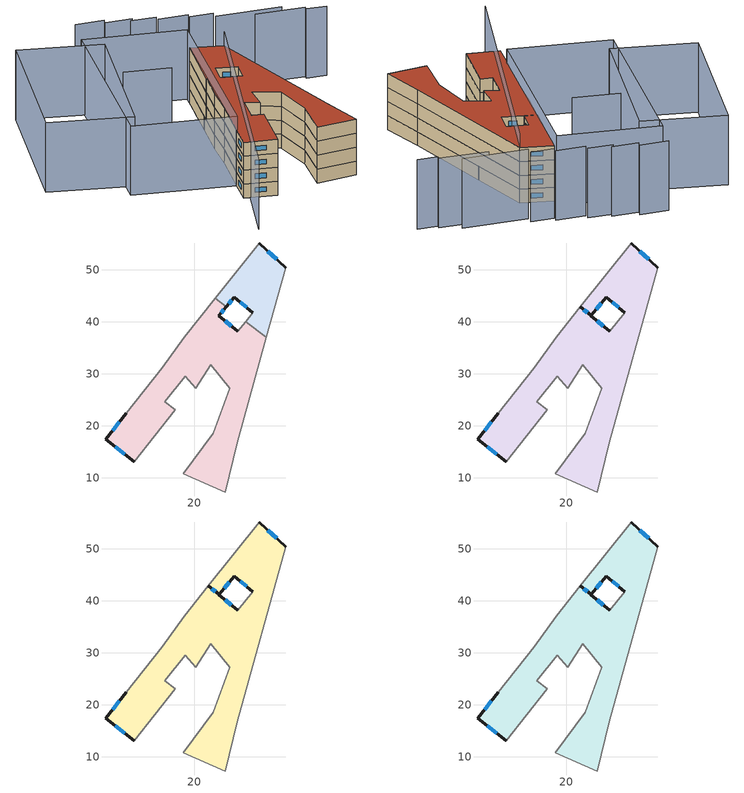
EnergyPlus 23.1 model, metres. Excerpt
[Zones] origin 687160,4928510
bf22c6d09965dc0b_F0_dwelling_0
 floor ground (EU_floor_Construction): 37.55,50.43 33.86,36.99 29.86,40.04 31.27,41.77 27.69,44.73 26.16,42.87 24.02,44.51 32.49,55.14 z0
 wall outside (EU_wall_Construction): 26.16,42.87 27.69,44.73 31.27,41.77 / 37.55,50.43 32.49,55.14 z0:3
 wall to bf22c6d09965dc0b_F0_dwelling_1 (EU_wall_Construction): 24.02,44.51 26.16,42.87 z0:3
 wall adiabatic (EU_wall_Construction): 32.49,55.14 24.02,44.51 / 31.27,41.77 29.86,40.04 33.86,36.99 37.55,50.43 z0:3
 window (EU_Window_Construction): 28.88,43.74 30.08,42.75 / 26.67,43.49 27.18,44.11 / 35.86,52 34.18,53.57 z1:2
bf22c6d09965dc0b_F0_dwelling_1
 floor ground (EU_floor_Construction): 29.86,40.04 33.86,36.99 28.31,16.79 25.93,7.29 17.93,10.83 23.69,18.6 26.79,27.18 23.2,31.76 20.3,27.25 18.23,29.58 14.33,24.66 16.35,23.06 8.47,13.1 3.04,17.4 6.94,22.47 13.88,31.16 18.04,37.02 24.02,44.51 26.16,42.87 24.74,41.16 28.33,38.19 z0
 wall outside (EU_wall_Construction): 6.94,22.47 3.04,17.4 8.47,13.1 / 28.33,38.19 24.74,41.16 26.16,42.87 z0:3
 wall adiabatic (EU_wall_Construction): 8.47,13.1 16.35,23.06 14.33,24.66 18.23,29.58 20.3,27.25 23.2,31.76 26.79,27.18 23.69,18.6 17.93,10.83 25.93,7.29 28.31,16.79 33.86,36.99 29.86,40.04 28.33,38.19 / 24.02,44.51 18.04,37.02 13.88,31.16 6.94,22.47 z0:3
 window (EU_Window_Construction): 4.85,15.96 6.66,14.53 / 5.64,20.78 4.34,19.09 / 25.21,41.73 25.69,42.3 / 27.13,39.18 25.94,40.17 z1:2
 roof outside (EU_roof_Construction): 24.81,41.23 22.73,42.89 22.7,42.85 24.77,41.2 24.74,41.16 26.16,42.87 z3
bf22c6d09965dc0b_F1_dwelling_0
 floor to bf22c6d09965dc0b_F0_dwelling_0 (EU_floor_Construction): 37.55,50.43 33.86,36.99 29.86,40.04 31.27,41.77 27.69,44.73 26.16,42.87 24.02,44.51 32.49,55.14 z3
 floor to bf22c6d09965dc0b_F0_dwelling_1 (EU_floor_Construction): 29.86,40.04 33.86,36.99 28.31,16.79 25.93,7.29 17.93,10.83 23.69,18.6 26.79,27.18 23.2,31.76 20.3,27.25 18.23,29.58 14.33,24.66 16.35,23.06 8.47,13.1 3.04,17.4 6.94,22.47 13.88,31.16 18.04,37.02 22.7,42.85 24.77,41.2 24.74,41.16 28.33,38.19 z3; 26.16,42.87 24.81,41.23 22.73,42.89 24.02,44.51 z3
 wall outside (EU_wall_Construction): 6.94,22.47 3.04,17.4 8.47,13.1 / 28.33,38.19 24.74,41.16 24.77,41.2 22.69,42.85 / 24.81,41.23 27.69,44.73 31.27,41.77 / 24.81,41.23 22.73,42.89 / 37.55,50.43 32.49,55.14 z3:6
 wall adiabatic (EU_wall_Construction): 8.47,13.1 16.35,23.06 14.33,24.66 18.23,29.58 20.3,27.25 23.2,31.76 26.79,27.18 23.69,18.6 17.93,10.83 25.93,7.29 28.31,16.79 37.55,50.43 / 22.69,42.85 18.04,37.02 13.88,31.16 6.94,22.47 / 31.27,41.77 28.33,38.19 / 32.49,55.14 22.73,42.89 z3:6
 window (EU_Window_Construction): 4.85,15.96 6.66,14.53 / 5.64,20.78 4.34,19.09 / 24.08,41.75 23.39,42.3 / 27.13,39.18 25.94,40.17 / 28.88,43.74 30.08,42.75 / 25.77,42.4 26.73,43.56 / 24.11,41.79 23.42,42.34 / 35.86,52 34.18,53.57 z4:5
bf22c6d09965dc0b_F2_dwelling_0
 floor to bf22c6d09965dc0b_F1_dwelling_0 (EU_floor_Construction): 37.55,50.43 28.31,16.79 25.93,7.29 17.93,10.83 23.69,18.6 26.79,27.18 23.2,31.76 20.3,27.25 18.23,29.58 14.33,24.66 16.35,23.06 8.47,13.1 3.04,17.4 6.94,22.47 13.88,31.16 18.04,37.02 22.69,42.85 24.77,41.2 24.74,41.16 28.33,38.19 31.27,41.77 27.69,44.73 24.81,41.23 22.73,42.89 32.49,55.14 z6
 wall outside (EU_wall_Construction): 6.94,22.47 3.04,17.4 8.47,13.1 / 28.33,38.19 24.74,41.16 24.77,41.2 22.69,42.85 / 24.81,41.23 27.69,44.73 31.27,41.77 / 24.81,41.23 22.73,42.89 / 37.55,50.43 32.49,55.14 z6:9
 wall adiabatic (EU_wall_Construction): 8.47,13.1 16.35,23.06 14.33,24.66 18.23,29.58 20.3,27.25 23.2,31.76 26.79,27.18 23.69,18.6 17.93,10.83 25.93,7.29 28.31,16.79 37.55,50.43 / 22.69,42.85 18.04,37.02 13.88,31.16 6.94,22.47 / 31.27,41.77 28.33,38.19 / 32.49,55.14 22.73,42.89 z6:9
 window (EU_Window_Construction): 4.85,15.96 6.66,14.53 / 5.64,20.78 4.34,19.09 / 24.08,41.75 23.39,42.3 / 27.13,39.18 25.94,40.17 / 28.88,43.74 30.08,42.75 / 25.77,42.4 26.73,43.56 / 24.11,41.79 23.42,42.34 / 35.86,52 34.18,53.57 z7:8
bf22c6d09965dc0b_F3_dwelling_0
 floor to bf22c6d09965dc0b_F2_dwelling_0 (EU_floor_Construction): 37.55,50.43 28.31,16.79 25.93,7.29 17.93,10.83 23.69,18.6 26.79,27.18 23.2,31.76 20.3,27.25 18.23,29.58 14.33,24.66 16.35,23.06 8.47,13.1 3.04,17.4 6.94,22.47 13.88,31.16 18.04,37.02 22.69,42.85 24.77,41.2 24.74,41.16 28.33,38.19 31.27,41.77 27.69,44.73 24.81,41.23 22.73,42.89 32.49,55.14 z9
 wall outside (EU_wall_Construction): 6.94,22.47 3.04,17.4 8.47,13.1 / 28.33,38.19 24.74,41.16 24.77,41.2 22.69,42.85 / 24.81,41.23 27.69,44.73 31.27,41.77 / 24.81,41.23 22.73,42.89 / 37.55,50.43 32.49,55.14 z9:12
 wall adiabatic (EU_wall_Construction): 8.47,13.1 16.35,23.06 14.33,24.66 18.23,29.58 20.3,27.25 23.2,31.76 26.79,27.18 23.69,18.6 17.93,10.83 25.93,7.29 28.31,16.79 37.55,50.43 / 22.69,42.85 18.04,37.02 13.88,31.16 6.94,22.47 / 31.27,41.77 28.33,38.19 / 32.49,55.14 22.73,42.89 z9:12
 window (EU_Window_Construction): 4.85,15.96 6.66,14.53 / 5.64,20.78 4.34,19.09 / 24.08,41.75 23.39,42.3 / 27.13,39.18 25.94,40.17 / 28.88,43.74 30.08,42.75 / 25.77,42.4 26.73,43.56 / 24.11,41.79 23.42,42.34 / 35.86,52 34.18,53.57 z10:11
 roof outside (EU_roof_Construction): 25.93,7.29 28.31,16.79 37.55,50.43 32.49,55.14 22.73,42.89 24.81,41.23 27.69,44.73 31.27,41.77 28.33,38.19 24.74,41.16 24.77,41.2 22.69,42.85 18.04,37.02 13.88,31.16 6.94,22.47 3.04,17.4 8.47,13.1 16.35,23.06 14.33,24.66 18.23,29.58 20.3,27.25 23.2,31.76 26.79,27.18 23.69,18.6 17.93,10.83 z12
shading: 9.56,53.38 17.25,47.33 / 60.13,42.66 56.47,44.92 / -6.81,5.48 37.55,50.43 / 56.87,45.57 48.13,51.16 / 54.25,49.36 42.32,56.45 / 43.13,57.82 38.95,60.3 / 39.44,61.12 33.97,64.38 / 34.62,65.41 30.08,68.12 / 31.04,68.62 26.14,71.48 / 26.88,72.35 21.65,75.44 / 33.66,56.64 7,22.3 / 7,22.3 -10.04,35.52 / -10.04,35.52 16.62,69.86 / 16.62,69.86 33.66,56.64 / -19.48,49.5 4.41,76.64 / 4.41,76.64 17.8,64.85 / 17.8,64.85 -6.08,37.71 / -6.08,37.71 -19.48,49.5 z0:15
[Building]
EU S2 Campaign: North Axis=0; Terrain=City; Solar Distribution=FullExterior
[Site:Location]
Bologna: Latitude=44.5; Longitude=11.25; Time Zone=1; Elevation=37
[SizingPeriod:WeatherFileDays]
AnnualSizingPeriod: Begin Month=1; Begin Day of Month=1; End Month=12; End Day of Month=31; Day of Week for Start Day=Monday; Use Weather File Daylight Saving Period=No; Use Weather File Rain and Snow Indicators=No
[MATERIAL]
EU_InternalMass_Material: Roughness=MediumRough; Thickness=0.1; Conductivity=1; Density=1800; Specific Heat=900; Thermal Absorptance=0.9; Solar Absorptance=0.7; Visible Absorptance=0.7
[MATERIAL:NOMASS] Roughness=MediumRough; Thermal Absorptance=0.9; Solar Absorptance=0.7; Visible Absorptance=0.7
Name | Thermal Resistance
EU_wall_NoMass | 0.937881
EU_roof_NoMass | 0.548572
EU_floor_NoMass | 0.71348
[WINDOWMATERIAL:SIMPLEGLAZINGSYSTEM]
EU_Window_SimpleGlazing: UFactor=4.25633; Solar Heat Gain Coefficient=0.85; Visible Transmittance=0.85
[CONSTRUCTION]
EU_wall_Construction: EU_wall_NoMass
EU_roof_Construction: EU_roof_NoMass
EU_floor_Construction: EU_floor_NoMass
EU_InternalMass_Construction: EU_InternalMass_Material
EU_Window_Construction: EU_Window_SimpleGlazing
[ZONE] Type=1; Multiplier=1; Ceiling Height=autocalculate; Floor Area=autocalculate; Part of Total Floor Area=Yes
Name | Volume
bf22c6d09965dc0b_F0_dwelling_0 | 348.326
bf22c6d09965dc0b_F1_dwelling_0; bf22c6d09965dc0b_F2_dwelling_0; bf22c6d09965dc0b_F3_dwelling_0 | 1583.74
bf22c6d09965dc0b_F0_dwelling_1 | 1235.8
[INTERNALMASS] Construction=EU_InternalMass_Construction
Name | Zone or ZoneList | Surface Area
bf22c6d09965dc0b_F0_dwelling_0_EU_InternalMass | bf22c6d09965dc0b_F0_dwelling_0 | 116.109
bf22c6d09965dc0b_F0_dwelling_1_EU_InternalMass | bf22c6d09965dc0b_F0_dwelling_1 | 411.933
bf22c6d09965dc0b_F1_dwelling_0_EU_InternalMass | bf22c6d09965dc0b_F1_dwelling_0 | 527.914
bf22c6d09965dc0b_F2_dwelling_0_EU_InternalMass | bf22c6d09965dc0b_F2_dwelling_0 | 527.914
bf22c6d09965dc0b_F3_dwelling_0_EU_InternalMass | bf22c6d09965dc0b_F3_dwelling_0 | 527.914
[OTHEREQUIPMENT] Fuel Type=Electricity; Design Level Calculation Method=Watts/Area; Power per Zone Floor Area=1; Fraction Latent=0; Fraction Radiant=0; Fraction Lost=0; Carbon Dioxide Generation Rate=0; EndUse Subcategory=EU_Step8_InternalGains
Name | Zone or ZoneList or Space or SpaceList | Schedule
EU_Step8_InternalGain_bf22c6d09965dc0b_F0_dwelling_0_f000 | bf22c6d09965dc0b_F0_dwelling_0 | EU_Step8_GainSchedule_bf22c6d09965dc0b_F0_dwelling_0_f000
EU_Step8_InternalGain_bf22c6d09965dc0b_F0_dwelling_1_f000 | bf22c6d09965dc0b_F0_dwelling_1 | EU_Step8_GainSchedule_bf22c6d09965dc0b_F0_dwelling_1_f000
EU_Step8_InternalGain_bf22c6d09965dc0b_F1_dwelling_0_f000 | bf22c6d09965dc0b_F1_dwelling_0 | EU_Step8_GainSchedule_bf22c6d09965dc0b_F1_dwelling_0_f000
EU_Step8_InternalGain_bf22c6d09965dc0b_F2_dwelling_0_f000 | bf22c6d09965dc0b_F2_dwelling_0 | EU_Step8_GainSchedule_bf22c6d09965dc0b_F2_dwelling_0_f000
EU_Step8_InternalGain_bf22c6d09965dc0b_F3_dwelling_0_f000 | bf22c6d09965dc0b_F3_dwelling_0 | EU_Step8_GainSchedule_bf22c6d09965dc0b_F3_dwelling_0_f000
[ZONEVENTILATION:DESIGNFLOWRATE] Schedule=EU_AlwaysOn; Design Flow Rate Calculation Method=AirChanges/Hour; Air Changes per Hour=0.687892; Ventilation Type=Natural; Fan Pressure Rise=0; Fan Total Efficiency=1; Constant Term Coefficient=1; Temperature Term Coefficient=0; Velocity Term Coefficient=0; Velocity Squared Term Coefficient=0; Minimum Indoor Temperature=-100; Maximum Indoor Temperature=100; Delta Temperature=-100; Minimum Outdoor Temperature=-100; Maximum Outdoor Temperature=100; Maximum Wind Speed=40
Name | Zone or ZoneList or Space or SpaceList
EU_ConstantAir_bf22c6d09965dc0b_F0_dwelling_0 | bf22c6d09965dc0b_F0_dwelling_0
EU_ConstantAir_bf22c6d09965dc0b_F0_dwelling_1 | bf22c6d09965dc0b_F0_dwelling_1
EU_ConstantAir_bf22c6d09965dc0b_F1_dwelling_0 | bf22c6d09965dc0b_F1_dwelling_0
EU_ConstantAir_bf22c6d09965dc0b_F2_dwelling_0 | bf22c6d09965dc0b_F2_dwelling_0
EU_ConstantAir_bf22c6d09965dc0b_F3_dwelling_0 | bf22c6d09965dc0b_F3_dwelling_0
[HVACTEMPLATE:THERMOSTAT] Constant Heating Setpoint=20; Constant Cooling Setpoint=50
EU_HeatOnly_bf22c6d09965dc0b_F0_dwelling_0; EU_HeatOnly_bf22c6d09965dc0b_F0_dwelling_1; EU_HeatOnly_bf22c6d09965dc0b_F1_dwelling_0; EU_HeatOnly_bf22c6d09965dc0b_F2_dwelling_0; EU_HeatOnly_bf22c6d09965dc0b_F3_dwelling_0
[HVACTEMPLATE:ZONE:IDEALLOADSAIRSYSTEM] System Availability Schedule=EU_AlwaysOn; Maximum Heating Supply Air Temperature=50; Minimum Cooling Supply Air Temperature=13; Maximum Heating Supply Air Humidity Ratio=0.0156; Minimum Cooling Supply Air Humidity Ratio=0.0077; Heating Limit=NoLimit; Cooling Limit=NoLimit; Heating Availability Schedule=EU_AlwaysOn; Cooling Availability Schedule=EU_CoolingOff; Dehumidification Control Type=ConstantSensibleHeatRatio; Cooling Sensible Heat Ratio=0.7; Dehumidification Setpoint=60; Humidification Control Type=None; Humidification Setpoint=30; Outdoor Air Method=None; Outdoor Air Flow Rate per Person=0.00944; Outdoor Air Flow Rate per Zone Floor Area=0; Outdoor Air Flow Rate per Zone=0; Demand Controlled Ventilation Type=None; Outdoor Air Economizer Type=NoEconomizer; Heat Recovery Type=None; Sensible Heat Recovery Effectiveness=0.7; Latent Heat Recovery Effectiveness=0.65
Name | Template Thermostat
bf22c6d09965dc0b_F0_dwelling_0 | EU_HeatOnly_bf22c6d09965dc0b_F0_dwelling_0
bf22c6d09965dc0b_F0_dwelling_1 | EU_HeatOnly_bf22c6d09965dc0b_F0_dwelling_1
bf22c6d09965dc0b_F1_dwelling_0 | EU_HeatOnly_bf22c6d09965dc0b_F1_dwelling_0
bf22c6d09965dc0b_F2_dwelling_0 | EU_HeatOnly_bf22c6d09965dc0b_F2_dwelling_0
bf22c6d09965dc0b_F3_dwelling_0 | EU_HeatOnly_bf22c6d09965dc0b_F3_dwelling_0
[SIZING:ZONE] Zone Cooling Design Supply Air Temperature Input Method=SupplyAirTemperature; Zone Cooling Design Supply Air Temperature=13; Zone Heating Design Supply Air Temperature Input Method=SupplyAirTemperature; Zone Heating Design Supply Air Temperature=50; Zone Cooling Design Supply Air Humidity Ratio=0.008; Zone Heating Design Supply Air Humidity Ratio=0.008; Cooling Design Air Flow Method=DesignDay; Cooling Design Air Flow Rate=0; Cooling Minimum Air Flow per Zone Floor Area=0.000762; Cooling Minimum Air Flow=0; Cooling Minimum Air Flow Fraction=0.2; Heating Design Air Flow Method=DesignDay; Heating Design Air Flow Rate=0; Heating Maximum Air Flow per Zone Floor Area=0.002032; Heating Maximum Air Flow=0.141576; Heating Maximum Air Flow Fraction=0.3; Account for Dedicated Outdoor Air System=No; Dedicated Outdoor Air System Control Strategy=NeutralSupplyAir; Dedicated Outdoor Air Low Setpoint Temperature for Design=autosize; Dedicated Outdoor Air High Setpoint Temperature for Design=autosize; Zone Load Sizing Method=Sensible Load Only No Latent Load; Zone Latent Cooling Design Supply Air Humidity Ratio Input Method=HumidityRatioDifference; Zone Cooling Design Supply Air Humidity Ratio Difference=0.005; Zone Latent Heating Design Supply Air Humidity Ratio Input Method=HumidityRatioDifference; Zone Humidification Design Supply Air Humidity Ratio Difference=0.005
bf22c6d09965dc0b_F0_dwelling_0; bf22c6d09965dc0b_F0_dwelling_1; bf22c6d09965dc0b_F1_dwelling_0; bf22c6d09965dc0b_F2_dwelling_0; bf22c6d09965dc0b_F3_dwelling_0
[SCHEDULE:CONSTANT]
Name | Hourly Value
EU_AlwaysOn | 1
EU_CoolingOff | 0
[SCHEDULE:FILE] Column Number=1; Rows to Skip at Top=0; Number of Hours of Data=8760; Column Separator=Comma; Interpolate to Timestep=No; Minutes per Item=60; Adjust Schedule for Daylight Savings=Yes
Name | File
EU_Step8_GainSchedule_bf22c6d09965dc0b_F0_dwelling_0_f000 | ../../schedules/bf22c6d09965dc0b/bf22c6d09965dc0b_F0_dwelling_0_f000_gain.csv
EU_Step8_GainSchedule_bf22c6d09965dc0b_F0_dwelling_1_f000 | ../../schedules/bf22c6d09965dc0b/bf22c6d09965dc0b_F0_dwelling_1_f000_gain.csv
EU_Step8_GainSchedule_bf22c6d09965dc0b_F1_dwelling_0_f000 | ../../schedules/bf22c6d09965dc0b/bf22c6d09965dc0b_F1_dwelling_0_f000_gain.csv
EU_Step8_GainSchedule_bf22c6d09965dc0b_F2_dwelling_0_f000 | ../../schedules/bf22c6d09965dc0b/bf22c6d09965dc0b_F2_dwelling_0_f000_gain.csv
EU_Step8_GainSchedule_bf22c6d09965dc0b_F3_dwelling_0_f000 | ../../schedules/bf22c6d09965dc0b/bf22c6d09965dc0b_F3_dwelling_0_f000_gain.csv
